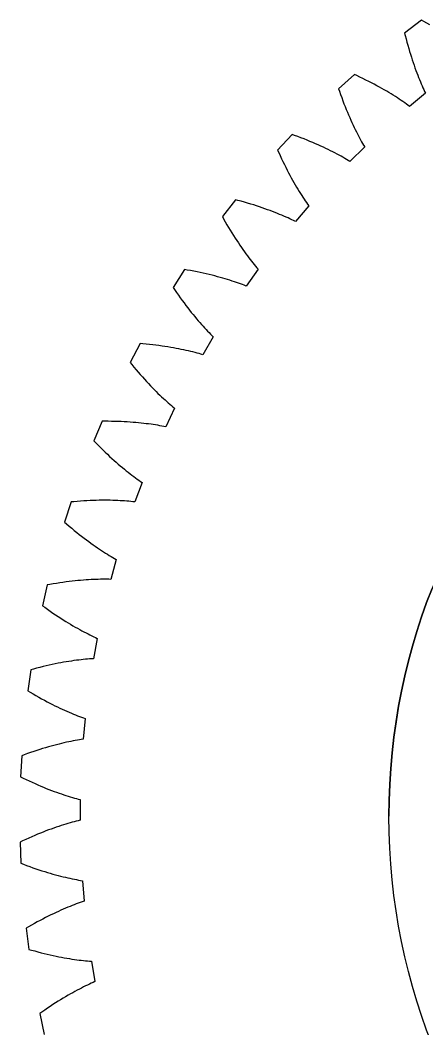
# Model space of a CAD drawing. Extents: x 0 to 10.3, y 0 to 10.3.
# Drawn here: x 0 to 2.11, y 4.03 to 9.27 of the extents above; entities that cross this region are included whole.
import ezdxf

# ---------------------------------------------------------------- set-up
doc = ezdxf.new("R2010")
doc.units = 0
doc.layers.add('1', color=1, linetype='CONTINUOUS')
doc.layers.add('Default Layer', color=1, linetype='CONTINUOUS')

msp = doc.modelspace()

# ---------------------------------------------------------------- linework, layer by layer
at = {"layer": '1'}
msp.add_lwpolyline([(2.1234, 9.244), (2.1085, 9.2529), (2.0932, 9.2618), (2.0812, 9.2687), (1.9932, 9.2021), (1.9966, 9.1887), (2.001, 9.1716), (2.0055, 9.1548), (2.01, 9.1384), (2.0146, 9.1224), (2.0192, 9.1068), (2.0238, 9.0916), (2.0285, 9.0767), (2.0332, 9.0623), (2.0379, 9.0482), (2.0426, 9.0345), (2.0473, 9.0211), (2.052, 9.0082), (2.0567, 8.9956), (2.0614, 8.9834), (2.066, 8.9716), (2.0706, 8.9601), (2.0752, 8.9491), (2.0797, 8.9384), (2.0842, 8.928), (2.0886, 8.9181), (2.093, 8.9084), (2.0973, 8.8992), (2.1019, 8.8896), (2.0194, 8.8214), (2.0108, 8.8276), (2.0025, 8.8336), (1.9939, 8.8397), (1.985, 8.8459), (1.9756, 8.8522), (1.966, 8.8587), (1.956, 8.8653), (1.9456, 8.872), (1.9348, 8.8787), (1.9237, 8.8856), (1.9123, 8.8926), (1.9004, 8.8996), (1.8882, 8.9067), (1.8756, 8.9139), (1.8627, 8.9212), (1.8493, 8.9285), (1.8356, 8.9359), (1.8215, 8.9433), (1.8071, 8.9507), (1.7922, 8.9582), (1.777, 8.9657), (1.7613, 8.9733), (1.7453, 8.9808), (1.7328, 8.9866), (1.6509, 8.9126), (1.6554, 8.8996), (1.6613, 8.8829), (1.6672, 8.8666), (1.6731, 8.8506), (1.6791, 8.8351), (1.6851, 8.8199), (1.691, 8.8052), (1.697, 8.7908), (1.7029, 8.7768), (1.7088, 8.7632), (1.7147, 8.7499), (1.7205, 8.7371), (1.7263, 8.7246), (1.7321, 8.7125), (1.7378, 8.7007), (1.7435, 8.6893), (1.7491, 8.6783), (1.7546, 8.6677), (1.7601, 8.6574), (1.7654, 8.6475), (1.7707, 8.638), (1.7759, 8.6288), (1.781, 8.6199), (1.7864, 8.6108), (1.7101, 8.5356), (1.7011, 8.5411), (1.6923, 8.5463), (1.6832, 8.5516), (1.6737, 8.5571), (1.6639, 8.5626), (1.6537, 8.5682), (1.6431, 8.5738), (1.6322, 8.5796), (1.6209, 8.5854), (1.6093, 8.5913), (1.5972, 8.5972), (1.5848, 8.6032), (1.572, 8.6092), (1.5589, 8.6153), (1.5453, 8.6214), (1.5314, 8.6275), (1.5171, 8.6337), (1.5024, 8.6398), (1.4874, 8.646), (1.4719, 8.6521), (1.4561, 8.6583), (1.4398, 8.6644), (1.4232, 8.6706), (1.4102, 8.6752), (1.3351, 8.5944), (1.3407, 8.5818), (1.3481, 8.5657), (1.3554, 8.5499), (1.3627, 8.5346), (1.37, 8.5196), (1.3772, 8.5051), (1.3844, 8.4909), (1.3916, 8.4771), (1.3987, 8.4636), (1.4058, 8.4506), (1.4128, 8.4379), (1.4198, 8.4256), (1.4267, 8.4136), (1.4335, 8.4021), (1.4402, 8.3909), (1.4468, 8.38), (1.4533, 8.3696), (1.4598, 8.3595), (1.4661, 8.3497), (1.4723, 8.3403), (1.4784, 8.3312), (1.4844, 8.3225), (1.4902, 8.3142), (1.4964, 8.3056), (1.427, 8.224), (1.4175, 8.2287), (1.4083, 8.2331), (1.3987, 8.2376), (1.3888, 8.2422), (1.3786, 8.2468), (1.3679, 8.2515), (1.3569, 8.2562), (1.3455, 8.261), (1.3338, 8.2658), (1.3216, 8.2707), (1.3091, 8.2755), (1.2962, 8.2804), (1.283, 8.2853), (1.2693, 8.2902), (1.2553, 8.2951), (1.2409, 8.3), (1.2261, 8.3048), (1.211, 8.3097), (1.1954, 8.3145), (1.1795, 8.3193), (1.1632, 8.3241), (1.1465, 8.3288), (1.1294, 8.3334), (1.116, 8.337), (1.0483, 8.2499), (1.0549, 8.2378), (1.0637, 8.2224), (1.0723, 8.2073), (1.0809, 8.1927), (1.0895, 8.1784), (1.098, 8.1645), (1.1064, 8.151), (1.1148, 8.1379), (1.123, 8.1251), (1.1312, 8.1127), (1.1393, 8.1007), (1.1473, 8.0891), (1.1552, 8.0778), (1.163, 8.0669), (1.1707, 8.0563), (1.1782, 8.0461), (1.1856, 8.0362), (1.1929, 8.0267), (1.2001, 8.0175), (1.2071, 8.0087), (1.214, 8.0002), (1.2207, 7.9921), (1.2272, 7.9842), (1.2341, 7.9762), (1.1721, 7.8889), (1.1622, 7.8927), (1.1526, 7.8963), (1.1427, 7.9), (1.1325, 7.9037), (1.1218, 7.9074), (1.1108, 7.9111), (1.0994, 7.9149), (1.0877, 7.9187), (1.0756, 7.9224), (1.063, 7.9262), (1.0502, 7.9299), (1.0369, 7.9337), (1.0233, 7.9374), (1.0093, 7.9411), (0.9949, 7.9447), (0.9801, 7.9484), (0.9649, 7.9519), (0.9494, 7.9554), (0.9335, 7.9589), (0.9172, 7.9623), (0.9005, 7.9656), (0.8835, 7.9688), (0.8661, 7.972), (0.8525, 7.9743), (0.7925, 7.8817), (0.8002, 7.8702), (0.8103, 7.8556), (0.8202, 7.8414), (0.8301, 7.8275), (0.8398, 7.8141), (0.8495, 7.801), (0.8591, 7.7883), (0.8685, 7.7759), (0.8779, 7.7639), (0.8871, 7.7523), (0.8962, 7.741), (0.9052, 7.7301), (0.9141, 7.7195), (0.9228, 7.7093), (0.9313, 7.6995), (0.9398, 7.69), (0.948, 7.6808), (0.9561, 7.6719), (0.964, 7.6634), (0.9718, 7.6552), (0.9793, 7.6474), (0.9867, 7.6398), (0.9939, 7.6326), (1.0015, 7.6252), (0.9473, 7.5328), (0.9371, 7.5358), (0.9273, 7.5386), (0.9171, 7.5413), (0.9066, 7.5441), (0.8957, 7.5469), (0.8844, 7.5497), (0.8727, 7.5524), (0.8607, 7.5551), (0.8483, 7.5578), (0.8355, 7.5605), (0.8223, 7.5631), (0.8088, 7.5657), (0.7949, 7.5682), (0.7806, 7.5706), (0.7659, 7.573), (0.7509, 7.5753), (0.7355, 7.5776), (0.7197, 7.5797), (0.7036, 7.5818), (0.687, 7.5837), (0.6702, 7.5856), (0.6529, 7.5873), (0.6352, 7.5889), (0.6215, 7.5901), (0.5699, 7.4926), (0.5785, 7.4818), (0.5898, 7.4682), (0.6009, 7.4549), (0.612, 7.4419), (0.6229, 7.4294), (0.6337, 7.4172), (0.6443, 7.4053), (0.6548, 7.3938), (0.6652, 7.3827), (0.6754, 7.3719), (0.6854, 7.3615), (0.6953, 7.3514), (0.7051, 7.3417), (0.7146, 7.3322), (0.724, 7.3232), (0.7332, 7.3144), (0.7423, 7.306), (0.7511, 7.2979), (0.7597, 7.2901), (0.7682, 7.2826), (0.7764, 7.2755), (0.7844, 7.2686), (0.7922, 7.262), (0.8004, 7.2553), (0.7545, 7.1585), (0.7441, 7.1606), (0.7341, 7.1625), (0.7237, 7.1644), (0.7129, 7.1662), (0.7018, 7.1681), (0.6903, 7.1698), (0.6784, 7.1715), (0.6662, 7.1732), (0.6536, 7.1748), (0.6406, 7.1764), (0.6273, 7.1778), (0.6136, 7.1792), (0.5995, 7.1805), (0.5851, 7.1817), (0.5703, 7.1828), (0.5551, 7.1838), (0.5395, 7.1847), (0.5236, 7.1854), (0.5074, 7.1861), (0.4907, 7.1866), (0.4738, 7.1869), (0.4564, 7.1872), (0.4387, 7.1872), (0.4249, 7.1872), (0.382, 7.0855), (0.3915, 7.0756), (0.4039, 7.063), (0.4162, 7.0507), (0.4283, 7.0388), (0.4403, 7.0272), (0.4521, 7.016), (0.4637, 7.0051), (0.4752, 6.9946), (0.4865, 6.9844), (0.4976, 6.9745), (0.5085, 6.965), (0.5193, 6.9558), (0.5298, 6.947), (0.5402, 6.9384), (0.5503, 6.9302), (0.5602, 6.9223), (0.57, 6.9147), (0.5795, 6.9074), (0.5887, 6.9004), (0.5978, 6.8937), (0.6066, 6.8873), (0.6152, 6.8811), (0.6236, 6.8753), (0.6323, 6.8693), (0.595, 6.7689), (0.5844, 6.77), (0.5743, 6.7711), (0.5638, 6.772), (0.5529, 6.7729), (0.5417, 6.7738), (0.5301, 6.7745), (0.5181, 6.7752), (0.5058, 6.7758), (0.4931, 6.7763), (0.48, 6.7767), (0.4666, 6.777), (0.4528, 6.7772), (0.4387, 6.7772), (0.4242, 6.7772), (0.4094, 6.777), (0.3941, 6.7766), (0.3786, 6.7762), (0.3627, 6.7755), (0.3464, 6.7748), (0.3298, 6.7738), (0.3128, 6.7727), (0.2955, 6.7714), (0.2779, 6.7699), (0.2641, 6.7687), (0.2302, 6.6637), (0.2407, 6.6546), (0.2541, 6.6431), (0.2674, 6.6319), (0.2805, 6.6211), (0.2934, 6.6106), (0.3062, 6.6005), (0.3187, 6.5907), (0.331, 6.5812), (0.3432, 6.572), (0.3551, 6.5632), (0.3668, 6.5547), (0.3783, 6.5465), (0.3896, 6.5385), (0.4007, 6.5309), (0.4115, 6.5236), (0.4221, 6.5166), (0.4324, 6.5099), (0.4425, 6.5034), (0.4524, 6.4973), (0.462, 6.4914), (0.4713, 6.4857), (0.4804, 6.4804), (0.4892, 6.4753), (0.4985, 6.47), (0.47, 6.3668), (0.4594, 6.367), (0.4492, 6.3672), (0.4387, 6.3672), (0.4278, 6.3672), (0.4165, 6.367), (0.4049, 6.3668), (0.3929, 6.3664), (0.3806, 6.3659), (0.3679, 6.3653), (0.3548, 6.3646), (0.3415, 6.3637), (0.3277, 6.3627), (0.3136, 6.3615), (0.2992, 6.3602), (0.2844, 6.3587), (0.2693, 6.357), (0.2539, 6.3552), (0.2381, 6.3532), (0.2219, 6.351), (0.2055, 6.3486), (0.1887, 6.346), (0.1715, 6.3432), (0.1541, 6.3402), (0.1405, 6.3378), (0.1159, 6.2302), (0.127, 6.2221), (0.1414, 6.2118), (0.1556, 6.2018), (0.1696, 6.1922), (0.1834, 6.1829), (0.197, 6.1739), (0.2103, 6.1652), (0.2235, 6.1568), (0.2364, 6.1488), (0.249, 6.141), (0.2614, 6.1335), (0.2736, 6.1263), (0.2855, 6.1194), (0.2972, 6.1128), (0.3086, 6.1065), (0.3198, 6.1004), (0.3307, 6.0946), (0.3413, 6.0891), (0.3517, 6.0838), (0.3617, 6.0787), (0.3715, 6.0739), (0.3811, 6.0694), (0.3903, 6.0651), (0.3999, 6.0607), (0.3806, 5.9553), (0.3701, 5.9547), (0.3599, 5.9539), (0.3494, 5.953), (0.3385, 5.952), (0.3273, 5.9509), (0.3157, 5.9496), (0.3038, 5.9482), (0.2916, 5.9467), (0.279, 5.945), (0.2661, 5.9431), (0.2528, 5.941), (0.2392, 5.9388), (0.2253, 5.9364), (0.211, 5.9339), (0.1964, 5.9311), (0.1815, 5.9281), (0.1663, 5.9249), (0.1507, 5.9216), (0.1348, 5.918), (0.1186, 5.9142), (0.1021, 5.9101), (0.0853, 5.9058), (0.0682, 5.9013), (0.0549, 5.8977), (0.0397, 5.7884), (0.0515, 5.7813), (0.0668, 5.7723), (0.0818, 5.7636), (0.0966, 5.7552), (0.1111, 5.7471), (0.1254, 5.7394), (0.1395, 5.7319), (0.1533, 5.7247), (0.1668, 5.7178), (0.1801, 5.7111), (0.1931, 5.7048), (0.2059, 5.6987), (0.2184, 5.6928), (0.2306, 5.6873), (0.2425, 5.682), (0.2542, 5.6769), (0.2655, 5.672), (0.2766, 5.6675), (0.2874, 5.6631), (0.2978, 5.6589), (0.308, 5.655), (0.3179, 5.6513), (0.3275, 5.6478), (0.3375, 5.6443), (0.3274, 5.5377), (0.3169, 5.5361), (0.3069, 5.5344), (0.2965, 5.5326), (0.2857, 5.5307), (0.2747, 5.5286), (0.2633, 5.5263), (0.2515, 5.5239), (0.2395, 5.5213), (0.2271, 5.5185), (0.2144, 5.5155), (0.2013, 5.5123), (0.188, 5.5089), (0.1743, 5.5053), (0.1603, 5.5015), (0.146, 5.4974), (0.1314, 5.4932), (0.1165, 5.4887), (0.1013, 5.484), (0.0858, 5.479), (0.07, 5.4738), (0.0539, 5.4683), (0.0375, 5.4626), (0.0209, 5.4566), (0.0079, 5.4519), (0.0023, 5.3417), (0.0147, 5.3356), (0.0307, 5.328), (0.0464, 5.3206), (0.0619, 5.3136), (0.0771, 5.3068), (0.092, 5.3003), (0.1067, 5.294), (0.1211, 5.2881), (0.1352, 5.2824), (0.149, 5.2769), (0.1625, 5.2717), (0.1757, 5.2668), (0.1887, 5.262), (0.2013, 5.2575), (0.2137, 5.2533), (0.2257, 5.2492), (0.2374, 5.2454), (0.2489, 5.2418), (0.26, 5.2384), (0.2708, 5.2352), (0.2813, 5.2322), (0.2914, 5.2293), (0.3013, 5.2267), (0.3115, 5.224), (0.3108, 5.117), (0.3005, 5.1144), (0.2906, 5.1119), (0.2804, 5.1092), (0.2699, 5.1064), (0.259, 5.1033), (0.2479, 5.1001), (0.2364, 5.0966), (0.2246, 5.0929), (0.2125, 5.0891), (0.2001, 5.085), (0.1874, 5.0807), (0.1744, 5.0761), (0.1611, 5.0713), (0.1475, 5.0663), (0.1336, 5.0611), (0.1195, 5.0556), (0.105, 5.0498), (0.0903, 5.0438), (0.0752, 5.0375), (0.06, 5.0309), (0.0444, 5.0241), (0.0286, 5.0169), (0.0125, 5.0095), (0, 5.0036), (0.0041, 4.8934), (0.0169, 4.8884), (0.0335, 4.8822), (0.0498, 4.8762), (0.0658, 4.8705), (0.0816, 4.8651), (0.097, 4.8599), (0.1122, 4.855), (0.127, 4.8503), (0.1415, 4.8459), (0.1558, 4.8416), (0.1697, 4.8376), (0.1833, 4.8338), (0.1966, 4.8303), (0.2096, 4.8269), (0.2223, 4.8237), (0.2346, 4.8208), (0.2466, 4.818), (0.2583, 4.8154), (0.2697, 4.8129), (0.2808, 4.8107), (0.2915, 4.8086), (0.3018, 4.8067), (0.3119, 4.8049), (0.3223, 4.8031), (0.3309, 4.6964), (0.3209, 4.693), (0.3113, 4.6896), (0.3013, 4.6861), (0.2911, 4.6823), (0.2806, 4.6783), (0.2697, 4.6741), (0.2586, 4.6696), (0.2472, 4.665), (0.2355, 4.66), (0.2235, 4.6549), (0.2112, 4.6495), (0.1986, 4.6438), (0.1858, 4.6379), (0.1727, 4.6317), (0.1593, 4.6253), (0.1457, 4.6185), (0.1318, 4.6115), (0.1176, 4.6043), (0.1032, 4.5967), (0.0885, 4.5888), (0.0736, 4.5806), (0.0585, 4.5721), (0.0431, 4.5634), (0.0312, 4.5564), (0.0448, 4.4469), (0.0581, 4.4431), (0.0752, 4.4383), (0.0919, 4.4338), (0.1084, 4.4296), (0.1245, 4.4255), (0.1404, 4.4217), (0.1559, 4.4181), (0.1711, 4.4147), (0.1859, 4.4116), (0.2005, 4.4086), (0.2147, 4.4058), (0.2286, 4.4032), (0.2422, 4.4008), (0.2554, 4.3986), (0.2683, 4.3966), (0.2808, 4.3947), (0.2931, 4.3929), (0.305, 4.3914), (0.3165, 4.3899), (0.3277, 4.3887), (0.3385, 4.3875), (0.3491, 4.3865), (0.3592, 4.3856), (0.3698, 4.3848), (0.3876, 4.2792), (0.3779, 4.2749), (0.3686, 4.2707), (0.3591, 4.2663), (0.3492, 4.2617), (0.339, 4.2568), (0.3286, 4.2516), (0.3179, 4.2462), (0.3069, 4.2406), (0.2957, 4.2346), (0.2842, 4.2285), (0.2724, 4.222), (0.2604, 4.2153), (0.2481, 4.2083), (0.2356, 4.201), (0.2228, 4.1934), (0.2098, 4.1855), (0.1966, 4.1773), (0.1831, 4.1688), (0.1695, 4.16), (0.1555, 4.1509), (0.1414, 4.1414), (0.1271, 4.1317), (0.1125, 4.1216), (0.1012, 4.1136), (0.1244, 4.0057)], dxfattribs=at)
at = {"layer": 'Default Layer'}
for points in [[(5.1372, 8.3624, 0.414205), (1.912, 5.1372)], [(5.1372, 1.912, -0.414205), (1.912, 5.1372)]]:
    msp.add_lwpolyline(points, format="xyb", dxfattribs=at)
msp.add_lwpolyline([(2.1077, 4.0283), (2.0815, 4.1028), (2.057, 4.1781), (2.0343, 4.2543), (2.0135, 4.3312), (1.9946, 4.4088), (1.9775, 4.4872), (1.9624, 4.5663), (1.9492, 4.646), (1.9379, 4.7264), (1.9287, 4.8074), (1.9214, 4.8891), (1.9162, 4.9712), (1.9131, 5.054), (1.912, 5.1372), (1.912, 5.1372), (1.9131, 5.2204), (1.9162, 5.3032), (1.9214, 5.3853), (1.9287, 5.467), (1.9379, 5.548), (1.9492, 5.6284), (1.9624, 5.7081), (1.9775, 5.7872), (1.9946, 5.8656), (2.0135, 5.9432), (2.0343, 6.0201), (2.057, 6.0963), (2.0815, 6.1716), (2.1077, 6.2461), (2.1357, 6.3198)], dxfattribs=at)

doc.saveas('drawing.dxf')
